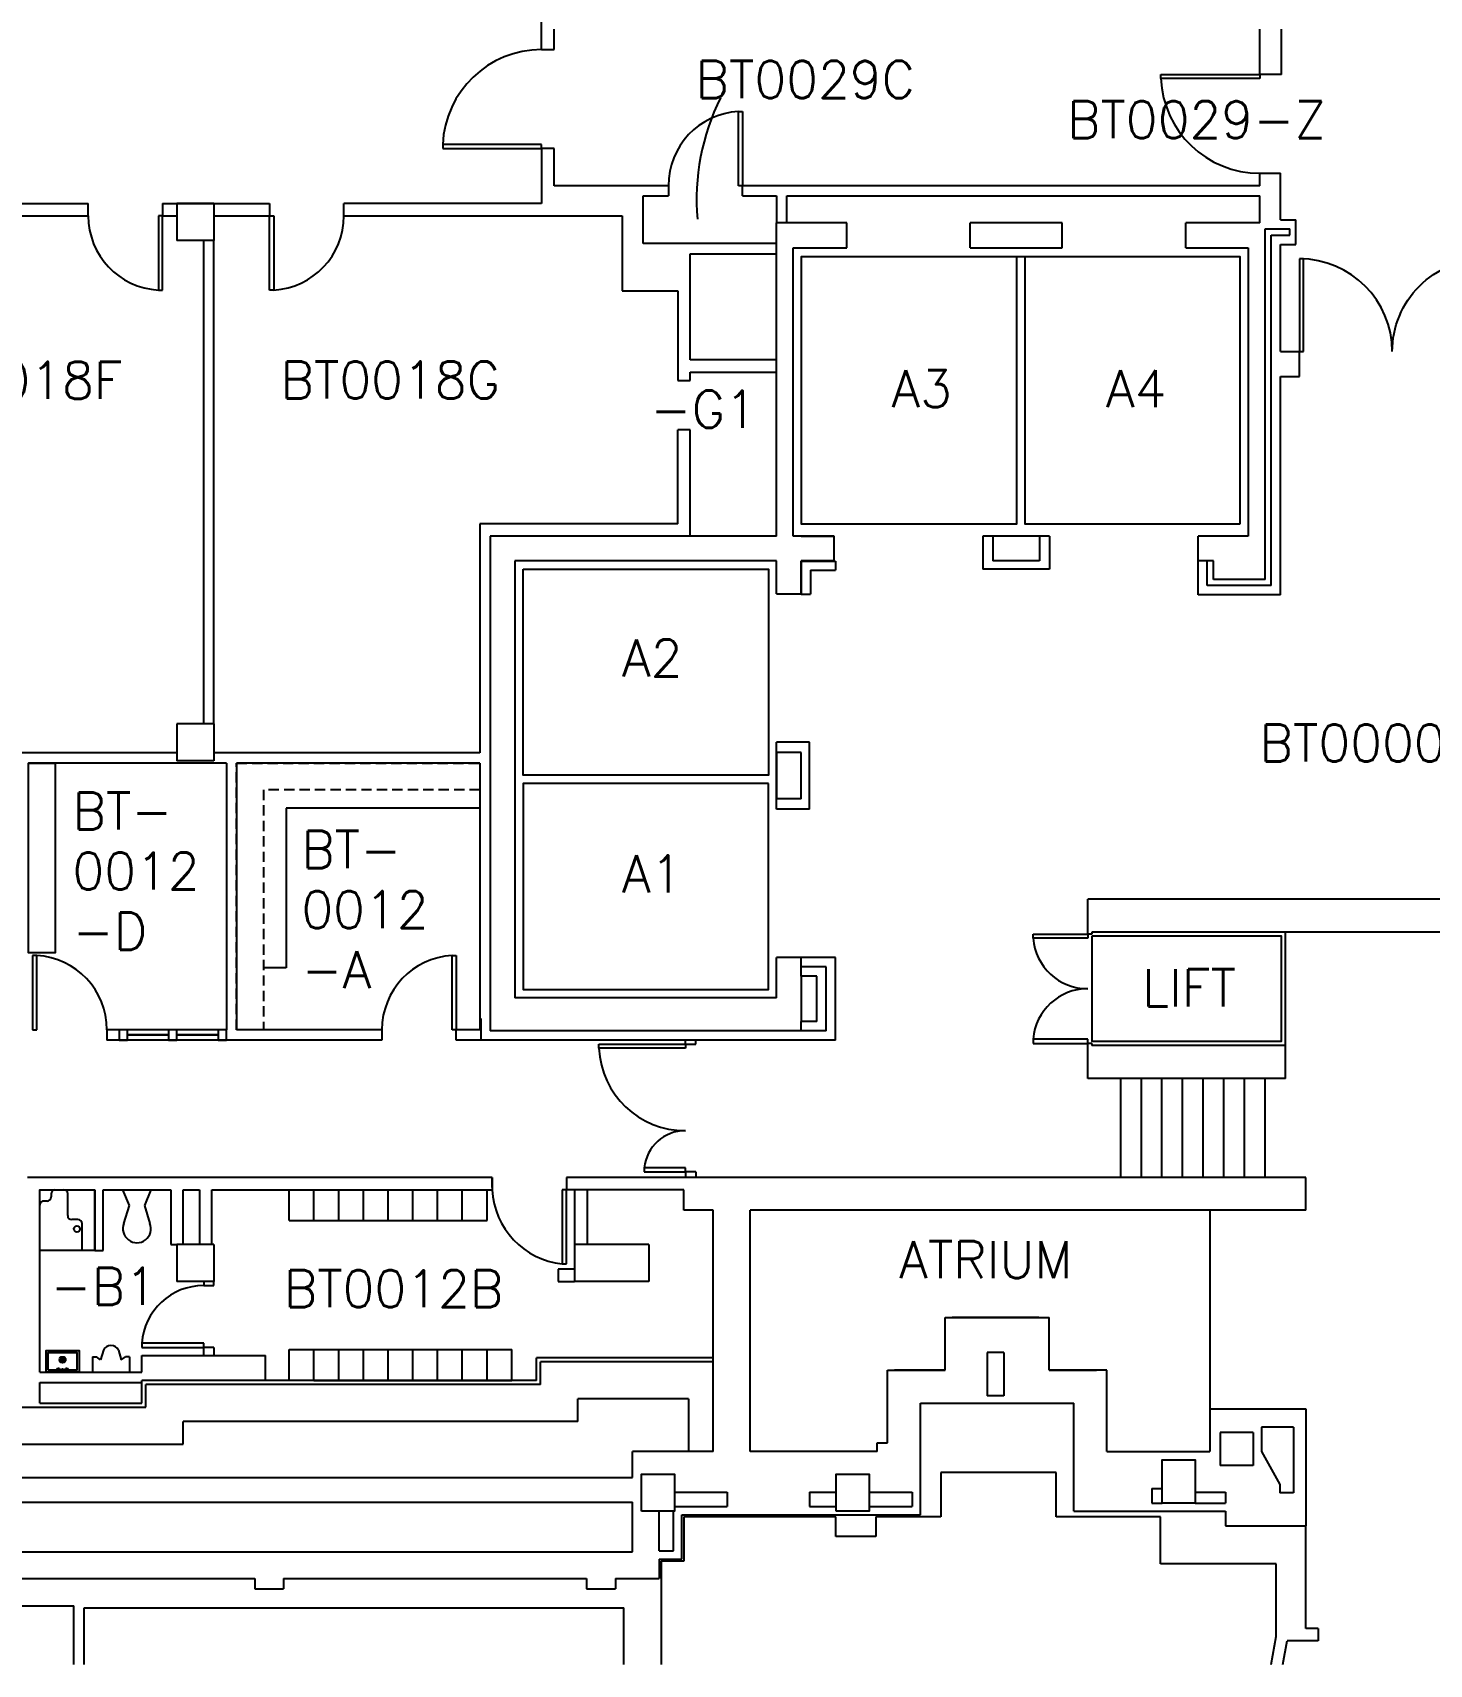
# Model space of a CAD drawing. Extents: x 2736 to 7299, y 18111 to 20264.
# Drawn here: x 4357 to 5035, y 18111 to 18903 of the extents above; entities that cross this region are included whole.
import ezdxf
from ezdxf.enums import TextEntityAlignment as Align

# ---------------------------------------------------------------- set-up
doc = ezdxf.new("R2010")
doc.units = 0
doc.header["$MEASUREMENT"] = 0
doc.linetypes.add('HIDDEN', pattern=[0.375, 0.25, -0.125])
doc.layers.get('0').update_dxf_attribs({"linetype": 'CONTINUOUS'})
for name, color, linetype in [('ARDOOR', 7, 'CONTINUOUS'), ('ARROOMNO', 4, 'CONTINUOUS'), ('ARWALL', 7, 'CONTINUOUS'), ('ARWINDOW', 7, 'CONTINUOUS'), ('COL', 14, 'CONTINUOUS'), ('EQUIP', 30, 'CONTINUOUS'), ('EXWALL', 8, 'CONTINUOUS'), ('MILL', 1, 'CONTINUOUS'), ('MPFIXTURE', 3, 'CONTINUOUS'), ('TXT', 4, 'CONTINUOUS')]:
    doc.layers.add(name, color=color, linetype=linetype)
doc.styles.add('ROMANS', font='romans.shx', dxfattribs={"height": 18})

# ---------------------------------------------------------------- blocks, each defined once
blk = doc.blocks.new('COL2')
for p, q in [((-0.5, -0.5), (-0.5, 0.5)), ((-0.5, 0.5), (0.5, 0.5)), ((0.5, -0.5), (0.5, 0.5)), ((-0.5, -0.5), (0.5, -0.5))]:
    blk.add_line(p, q)
blk = doc.blocks.new('A$C2CCA3169')
at = {"layer": 'ARDOOR'}
for p, q in [((2, 36), (0, 36)), ((0, 36), (0, 0)), ((2, 0), (2, 36)), ((0, 0), (2, 0))]:
    blk.add_line(p, q, dxfattribs=at)
blk.add_arc((0, 0.06), 36, 359.91152, 86.81533, dxfattribs=at)
blk = doc.blocks.new('A$C225741DB')
at = {"layer": 'ARDOOR'}
for p, q in [((34, 0), (34, 36)), ((34, 36), (36, 36)), ((36, 36), (36, 0)), ((36, 0), (34, 0))]:
    blk.add_line(p, q, dxfattribs=at)
blk.add_arc((36, 0.06), 36, 93.18467, 180.08848, dxfattribs=at)
blk = doc.blocks.new('A$C005951EC')
at = {"layer": 'ARDOOR'}
for p, q in [((30, 2), (0, 2)), ((0, 2), (0, 0)), ((0, 0), (30, 0)), ((30, 0), (30, 2))]:
    blk.add_line(p, q, dxfattribs=at)
blk.add_arc((29.93, 0), 30, 89.87254, 176.17759, dxfattribs=at)
blk = doc.blocks.new('A$C497923B3')
at = {"layer": 'ARDOOR'}
for p, q in [((34, 36), (34, 0)), ((36, 36), (34, 36)), ((36, 0), (36, 36)), ((34, 0), (36, 0))]:
    blk.add_line(p, q, dxfattribs=at)
blk.add_arc((37.95, 37.78), 37.99, 182.69153, 264.03532, dxfattribs=at)
blk = doc.blocks.new('A$C56A03294')
at = {"layer": 'ARDOOR', "linetype": 'CONTINUOUS'}
for p, q in [((20, 2), (0, 2)), ((0, 2), (0, 0)), ((20, 0), (20, 2)), ((0, 0), (20, 0))]:
    blk.add_line(p, q, dxfattribs=at)
blk.add_arc((19.9, 0), 20, 89.71287, 174.26155, dxfattribs=at)
blk = doc.blocks.new('A$C580515B8')
at = {"layer": 'ARDOOR', "linetype": 'CONTINUOUS'}
for p, q in [((0, 40), (0, 42)), ((0, 42), (42, 42)), ((42, 40), (0, 40)), ((42, 42), (42, 40))]:
    blk.add_line(p, q, dxfattribs=at)
blk.add_arc((41.95, 42), 42, 182.72937, 270.065, dxfattribs=at)
blk = doc.blocks.new('A$C04BB68CE')
at = {"layer": 'ARDOOR', "linetype": 'CONTINUOUS'}
for p, q in [((0, 24.5), (0, 26.5)), ((0, 26.5), (26.5, 26.5)), ((26.5, 24.5), (0, 24.5)), ((26.5, 26.5), (26.5, 24.5))]:
    blk.add_line(p, q, dxfattribs=at)
blk.add_arc((26.42, 26.5), 26.5, 184.32809, 270.16339, dxfattribs=at)
blk = doc.blocks.new('A$C6CEE4475')
at = {"layer": 'ARDOOR', "linetype": 'CONTINUOUS'}
for p, q in [((0, 2), (0, 0)), ((26.5, 2), (0, 2)), ((0, 0), (26.5, 0)), ((26.5, 0), (26.5, 2))]:
    blk.add_line(p, q, dxfattribs=at)
blk.add_arc((26.42, 0), 26.5, 89.83661, 175.67191, dxfattribs=at)
blk = doc.blocks.new('A$C4A8119CA')
at = {"layer": 'ARDOOR'}
for p, q in [((0, 46), (0, 48)), ((0, 48), (48, 48)), ((48, 48), (48, 46)), ((48, 46), (0, 46))]:
    blk.add_line(p, q, dxfattribs=at)
blk.add_arc((47.96, 48), 48, 182.38799, 270.04976, dxfattribs=at)
blk = doc.blocks.new('A$C0EFB7191')
at = {"layer": 'ARDOOR'}
for p, q in [((34, 0), (34, 36)), ((34, 36), (36, 36)), ((36, 36), (36, 0)), ((36, 0), (34, 0))]:
    blk.add_line(p, q, dxfattribs=at)
blk.add_arc((36, 0.06), 36, 93.18467, 180.08848, dxfattribs=at)
blk = doc.blocks.new('A$C108F4288')
at = {"layer": 'ARDOOR'}
for p, q in [((48, 2), (0, 2)), ((0, 2), (0, 0)), ((48, 0), (48, 2)), ((0, 0), (48, 0))]:
    blk.add_line(p, q, dxfattribs=at)
blk.add_arc((47.96, 0), 48, 89.95024, 177.61201, dxfattribs=at)
blk = doc.blocks.new('A$C16355B17')
at = {"layer": 'ARDOOR'}
for p, q in [((0, 0), (0, 36)), ((0, 36), (2, 36)), ((2, 36), (2, 0)), ((2, 0), (0, 0))]:
    blk.add_line(p, q, dxfattribs=at)
blk.add_arc((0, 35.94), 36, 273.18467, 0.08848, dxfattribs=at)
blk = doc.blocks.new('A$C16A32798')
at = {"layer": 'ARDOOR'}
for p, q in [((34, 36), (34, 0)), ((36, 36), (34, 36)), ((36, 0), (36, 36)), ((34, 0), (36, 0))]:
    blk.add_line(p, q, dxfattribs=at)
blk.add_arc((36, 35.94), 36, 179.91152, 266.81533, dxfattribs=at)

msp = doc.modelspace()

# ---------------------------------------------------------------- linework, layer by layer
at = {"layer": 'ARDOOR'}
for p, q in [((4971.72, 18793.33), (4971.72, 18748.33)), ((4973.72, 18793.33), (4971.72, 18793.33)), ((4973.72, 18748.33), (4973.72, 18793.33)), ((4971.72, 18748.33), (4973.72, 18748.33)), ((4579.97, 18342.71), (4579.97, 18347.71)), ((4615.97, 18347.71), (4615.97, 18347.71))]:
    msp.add_line(p, q, dxfattribs=at)
msp.add_lwpolyline([(5016.72, 18748.33, -0.414214), (5061.72, 18793.33), (5061.72, 18748.33), (5059.72, 18748.33), (5059.72, 18793.33), (5061.72, 18793.33)], format="xyb", dxfattribs=at)
msp.add_arc((4971.72, 18748.33), 45, 360, 90, dxfattribs=at)
at = {"layer": 'ARROOMNO', "linetype": 'CONTINUOUS'}
msp.add_arc((4790, 18822.1), 110.84, 153.57219, 184.93634, dxfattribs=at)
at = {"layer": 'ARWALL'}
for p, q in [((4603.97, 18894.83), (4603.97, 18910.83)), ((4609.97, 18894.83), (4609.97, 18904.83)), ((4952.47, 18882.83), (4952.47, 18904.83)), ((4962.97, 18882.83), (4962.97, 18904.83)), ((4603.97, 18894.83), (4609.97, 18894.83)), ((4962.97, 18882.83), (4952.47, 18882.83)), ((4603.97, 18846.83), (4603.97, 18820.21)), ((4609.97, 18846.83), (4603.97, 18846.83)), ((4609.97, 18828.83), (4609.97, 18846.83)), ((4952.47, 18828.83), (4952.47, 18834.83)), ((4952.47, 18834.83), (4962.47, 18834.83)), ((4962.47, 18812.33), (4962.47, 18834.83)), ((4665.47, 18828.83), (4609.97, 18828.83)), ((4665.47, 18828.83), (4665.47, 18823.83)), ((4952.47, 18828.83), (4701.47, 18828.83)), ((4701.47, 18823.83), (4701.47, 18828.83)), ((4264.47, 18820.21), (4383.97, 18820.21)), ((4383.97, 18814.21), (4383.97, 18820.21)), ((4419.97, 18820.21), (4471.97, 18820.21)), ((4419.97, 18820.21), (4419.97, 18814.21)), ((4471.97, 18820.21), (4471.97, 18814.21)), ((4603.97, 18820.21), (4507.97, 18820.21)), ((4507.97, 18814.21), (4507.97, 18820.21)), ((4653.22, 18823.83), (4665.47, 18823.83)), ((4653.22, 18800.83), (4653.22, 18823.83)), ((4701.47, 18823.83), (4717.97, 18823.83)), ((4717.97, 18823.83), (4717.97, 18810.83)), ((4722.97, 18823.83), (4952.47, 18823.83)), ((4722.97, 18810.83), (4722.97, 18823.83)), ((4952.47, 18810.83), (4952.47, 18823.83)), ((4264.47, 18814.21), (4383.97, 18814.21)), ((4419.97, 18814.21), (4426.97, 18814.21)), ((4444.97, 18814.21), (4471.97, 18814.21)), ((4507.97, 18814.21), (4642.97, 18814.21)), ((4642.97, 18814.21), (4642.97, 18777.83)), ((4717.97, 18800.83), (4653.22, 18800.83)), ((4675.97, 18744.33), (4675.97, 18795.83)), ((4675.97, 18795.83), (4717.97, 18795.83)), ((4642.97, 18777.83), (4669.97, 18777.83)), ((4669.97, 18777.83), (4669.97, 18734.33)), ((4717.97, 18744.33), (4675.97, 18744.33)), ((4669.97, 18734.33), (4675.97, 18734.33)), ((4675.97, 18738.33), (4717.97, 18738.33)), ((4675.97, 18734.33), (4675.97, 18738.33)), ((4669.97, 18664.83), (4669.97, 18710.33)), ((4675.97, 18710.33), (4669.97, 18710.33)), ((4675.97, 18658.83), (4675.97, 18710.33)), ((4669.97, 18664.83), (4573.97, 18664.83)), ((4573.97, 18664.83), (4573.97, 18553.71)), ((4426.97, 18553.71), (4264.47, 18553.71)), ((4450.97, 18548.71), (4354.97, 18548.71)), ((4573.97, 18553.71), (4444.97, 18553.71)), ((4450.97, 18548.71), (4444.97, 18548.71)), ((4450.97, 18548.71), (4450.97, 18419.21)), ((4573.97, 18548.71), (4455.97, 18548.71)), ((4455.97, 18548.71), (4455.97, 18419.33)), ((4573.97, 18548.71), (4573.97, 18419.33)), ((5154.97, 18482.71), (4868.97, 18482.71)), ((4868.97, 18465.71), (4868.97, 18482.71)), ((5152.97, 18466.71), (4870.97, 18466.71)), ((4964.97, 18395.71), (4964.97, 18466.71)), ((4392.97, 18419.21), (4392.97, 18414.33)), ((4526.47, 18414.33), (4392.97, 18414.33)), ((4526.47, 18419.33), (4455.97, 18419.33)), ((4526.47, 18419.33), (4526.47, 18414.33)), ((4573.97, 18419.33), (4562.47, 18419.33)), ((4562.47, 18414.33), (4562.47, 18419.33)), ((4574.47, 18414.33), (4562.47, 18414.33)), ((4868.97, 18395.71), (4868.97, 18412.71)), ((4964.97, 18411.71), (4870.97, 18411.71)), ((4964.97, 18395.71), (4868.97, 18395.71)), ((4579.97, 18347.71), (4354.47, 18347.71)), ((4579.97, 18347.71), (4579.97, 18341.71)), ((4360.47, 18253.21), (4360.47, 18341.71)), ((4360.47, 18341.71), (4387.22, 18341.71)), ((4387.22, 18341.71), (4387.22, 18312.21)), ((4391.22, 18341.71), (4423.97, 18341.71)), ((4391.22, 18312.21), (4391.22, 18341.71)), ((4423.97, 18341.71), (4423.97, 18315.21)), ((4429.97, 18341.71), (4437.97, 18341.71)), ((4429.97, 18315.21), (4429.97, 18341.71)), ((4437.97, 18341.71), (4437.97, 18315.21)), ((4443.97, 18341.71), (4579.97, 18341.71)), ((4443.97, 18315.21), (4443.97, 18341.71)), ((4387.22, 18312.21), (4391.22, 18312.21)), ((4423.97, 18315.21), (4426.97, 18315.21)), ((4611.97, 18303.21), (4611.97, 18297.21)), ((4619.97, 18303.21), (4611.97, 18303.21)), ((4439.97, 18297.21), (4439.97, 18295.21)), ((4439.97, 18295.21), (4444.97, 18295.21)), ((4444.97, 18295.21), (4444.97, 18297.21)), ((4611.97, 18297.21), (4619.97, 18297.21)), ((4444.97, 18265.21), (4439.97, 18265.21)), ((4360.47, 18238.21), (4360.47, 18248.21)), ((4853.7, 18204.52), (4797.7, 18204.52)), ((4797.7, 18204.52), (4797.7, 18182.96)), ((4853.7, 18182.96), (4853.7, 18204.52)), ((4746.7, 18182.96), (4672.97, 18182.96)), ((4672.97, 18182.96), (4672.97, 18161.46)), ((4746.7, 18173.52), (4746.7, 18182.96)), ((4766.2, 18182.96), (4766.2, 18173.52)), ((4797.7, 18182.96), (4766.2, 18182.96)), ((4904.2, 18182.96), (4853.7, 18182.96)), ((4904.2, 18160.27), (4904.2, 18182.96)), ((4974.72, 18128.89), (4974.72, 18178.71)), ((4766.2, 18173.52), (4746.7, 18173.52)), ((4661.95, 18161.46), (4661.95, 18111.43)), ((4672.97, 18161.46), (4661.95, 18161.46)), ((4960.45, 18160.27), (4904.2, 18160.27)), ((4960.45, 18125.02), (4960.45, 18160.27)), ((4251.92, 18139.78), (4376.92, 18139.78)), ((4376.92, 18111.43), (4376.92, 18139.78)), ((4381.92, 18138.78), (4643.92, 18138.78)), ((4381.92, 18111.43), (4381.92, 18138.78)), ((4643.92, 18111.43), (4643.92, 18138.78)), ((4980.72, 18128.89), (4974.72, 18128.89)), ((4980.72, 18128.89), (4980.72, 18122.89)), ((4957.95, 18111.43), (4960.45, 18125.02)), ((4963.54, 18111.43), (4965.65, 18122.89)), ((4980.72, 18122.89), (4965.65, 18122.89))]:
    msp.add_line(p, q, dxfattribs=at)
at = {"layer": 'ARWALL', "linetype": 'CONTINUOUS'}
for p, q in [((4439.97, 18567.71), (4439.97, 18802.21)), ((4444.97, 18567.71), (4444.97, 18802.21)), ((4426.97, 18553.71), (4391.37, 18553.71)), ((4870.97, 18465.71), (4868.97, 18465.71)), ((4870.97, 18466.71), (4870.97, 18465.71)), ((4450.97, 18419.21), (4392.97, 18419.21)), ((4673.74, 18412.33), (4673.74, 18414.33)), ((4678.74, 18412.33), (4678.74, 18414.33)), ((4673.74, 18412.33), (4678.74, 18412.33)), ((4870.97, 18412.71), (4868.97, 18412.71)), ((4870.97, 18412.71), (4870.97, 18411.71)), ((4673.74, 18350.33), (4673.74, 18347.71)), ((4678.74, 18350.33), (4673.74, 18350.33)), ((4678.74, 18350.33), (4678.74, 18347.71)), ((4439.97, 18261.21), (4439.97, 18265.21)), ((4444.97, 18265.21), (4444.97, 18261.21)), ((4409.97, 18261.21), (4469.97, 18261.21)), ((4409.97, 18253.21), (4409.97, 18261.21)), ((4469.97, 18249.21), (4469.97, 18261.21)), ((4360.47, 18253.21), (4409.97, 18253.21)), ((4360.47, 18248.21), (4409.97, 18248.21))]:
    msp.add_line(p, q, dxfattribs=at)
at = {"layer": 'ARWINDOW', "linetype": 'CONTINUOUS'}
for p, q in [((4422.97, 18416.89), (4402.97, 18416.89)), ((4422.97, 18416.64), (4402.97, 18416.64)), ((4422.97, 18414.33), (4402.97, 18414.33)), ((4446.97, 18416.89), (4426.97, 18416.89)), ((4446.97, 18416.64), (4426.97, 18416.64)), ((4446.97, 18414.33), (4426.97, 18414.33))]:
    msp.add_line(p, q, dxfattribs=at)
for points in [[(4402.97, 18419.21), (4398.97, 18419.21), (4398.97, 18414.33), (4402.97, 18414.33)], [(4402.97, 18419.21), (4398.97, 18419.21), (4398.97, 18414.33), (4402.97, 18414.33)], [(4426.97, 18419.21), (4422.97, 18419.21), (4422.97, 18414.33), (4426.97, 18414.33)], [(4426.97, 18419.21), (4422.97, 18419.21), (4422.97, 18414.33), (4426.97, 18414.33)], [(4450.97, 18419.21), (4446.97, 18419.21), (4446.97, 18414.33), (4450.97, 18414.33)]]:
    msp.add_lwpolyline(points, close=True, dxfattribs=at)
at = {"layer": 'COL'}
for p, q in [((4444.97, 18567.71), (4426.97, 18567.71)), ((4426.97, 18567.71), (4426.97, 18549.71)), ((4444.97, 18567.71), (4444.97, 18549.71)), ((4444.97, 18549.71), (4426.97, 18549.71))]:
    msp.add_line(p, q, dxfattribs=at)
for points in [[(4905.04, 18189.71), (4905.04, 18210.71), (4921.04, 18210.71), (4921.04, 18189.71)], [(4652.47, 18185.71), (4652.47, 18203.71), (4668.47, 18203.71), (4668.47, 18185.71)], [(4746.85, 18185.71), (4746.85, 18203.71), (4762.85, 18203.71), (4762.85, 18185.71)]]:
    msp.add_lwpolyline(points, close=True, dxfattribs=at)
at = {"layer": 'EQUIP', "linetype": 'CONTINUOUS'}
msp.add_lwpolyline([(4870.97, 18464.71), (4870.97, 18413.71), (4962.97, 18413.71), (4962.97, 18464.71), (4870.97, 18464.71)], dxfattribs=at)
at = {"layer": 'EXWALL'}
for p, q in [((4751.97, 18810.83), (4717.97, 18810.83)), ((4717.97, 18658.83), (4717.97, 18810.83)), ((4751.97, 18798.71), (4751.97, 18810.83)), ((4856.47, 18810.83), (4811.97, 18810.83)), ((4811.97, 18798.71), (4811.97, 18810.83)), ((4856.47, 18798.71), (4856.47, 18810.83)), ((4916.47, 18798.71), (4916.47, 18810.83)), ((4952.47, 18810.83), (4916.47, 18810.83)), ((4962.47, 18812.33), (4969.97, 18812.33)), ((4969.97, 18800.33), (4969.97, 18812.33)), ((4954.97, 18637.83), (4954.97, 18807.83)), ((4954.97, 18807.83), (4966.97, 18807.83)), ((4957.97, 18634.83), (4957.97, 18804.83)), ((4957.97, 18804.83), (4966.97, 18804.83)), ((4966.97, 18804.83), (4966.97, 18807.83)), ((4725.97, 18658.83), (4725.97, 18798.71)), ((4751.97, 18794.33), (4729.97, 18794.33)), ((4856.47, 18794.33), (4811.97, 18794.33)), ((4942.97, 18794.33), (4916.47, 18794.33)), ((4946.72, 18798.71), (4946.72, 18658.83)), ((4962.47, 18748.33), (4962.47, 18800.33)), ((4962.47, 18800.33), (4969.97, 18800.33)), ((4962.47, 18748.33), (4971.72, 18748.33)), ((4971.72, 18736.33), (4971.72, 18748.33)), ((4962.47, 18630.33), (4962.47, 18736.33)), ((4962.47, 18736.33), (4971.72, 18736.33)), ((4717.97, 18658.83), (4578.97, 18658.83)), ((4578.97, 18658.83), (4578.97, 18418.83)), ((4745.97, 18658.83), (4725.97, 18658.83)), ((4745.97, 18658.83), (4729.97, 18658.83)), ((4745.97, 18646.83), (4745.97, 18658.83)), ((4850.47, 18658.83), (4817.97, 18658.83)), ((4817.97, 18658.83), (4817.97, 18642.83)), ((4822.97, 18658.83), (4822.97, 18646.83)), ((4845.47, 18658.83), (4845.47, 18646.83)), ((4850.47, 18658.83), (4850.47, 18642.83)), ((4946.72, 18658.83), (4922.47, 18658.83)), ((4942.97, 18658.83), (4922.47, 18658.83)), ((4942.97, 18658.83), (4922.47, 18658.83)), ((4922.47, 18646.83), (4922.47, 18658.83)), ((4717.97, 18646.83), (4590.97, 18646.83)), ((4717.97, 18646.83), (4590.97, 18646.83)), ((4590.97, 18646.83), (4590.97, 18434.83)), ((4590.97, 18646.83), (4590.97, 18434.83)), ((4717.97, 18630.83), (4717.97, 18646.83)), ((4717.97, 18630.83), (4717.97, 18646.83)), ((4745.97, 18646.83), (4729.97, 18646.83)), ((4729.97, 18630.83), (4729.97, 18646.83)), ((4729.97, 18646.72), (4729.97, 18630.72)), ((4746.47, 18646.72), (4746.47, 18642.22)), ((4845.47, 18646.83), (4822.97, 18646.83)), ((4922.47, 18630.33), (4922.47, 18646.83)), ((4926.97, 18646.83), (4922.47, 18646.83)), ((4926.97, 18634.83), (4926.97, 18646.83)), ((4929.97, 18646.83), (4926.97, 18646.83)), ((4929.97, 18637.83), (4929.97, 18646.83)), ((4734.47, 18642.22), (4734.47, 18630.72)), ((4850.47, 18642.83), (4817.97, 18642.83)), ((4954.97, 18637.83), (4929.97, 18637.83)), ((4717.97, 18630.83), (4729.97, 18630.83)), ((4962.47, 18630.33), (4922.47, 18630.33)), ((4957.97, 18634.83), (4926.97, 18634.83)), ((4717.97, 18526.33), (4717.97, 18558.83)), ((4733.97, 18558.83), (4717.97, 18558.83)), ((4733.97, 18526.33), (4733.97, 18558.83)), ((4717.97, 18553.83), (4717.97, 18531.33)), ((4729.97, 18553.83), (4717.97, 18553.83)), ((4729.97, 18531.33), (4729.97, 18553.83)), ((4729.97, 18531.33), (4717.97, 18531.33)), ((4733.97, 18526.33), (4717.97, 18526.33)), ((4717.97, 18434.83), (4717.97, 18454.33)), ((4717.97, 18434.83), (4717.97, 18454.33)), ((4729.97, 18454.33), (4717.97, 18454.33)), ((4746.47, 18454.33), (4729.97, 18454.33)), ((4729.97, 18445.33), (4729.97, 18454.33)), ((4746.47, 18414.33), (4746.47, 18454.33)), ((4741.97, 18449.83), (4729.97, 18449.83)), ((4741.97, 18418.83), (4741.97, 18449.83)), ((4737.47, 18445.33), (4729.97, 18445.33)), ((4737.47, 18423.33), (4737.47, 18445.33)), ((4717.97, 18434.83), (4590.97, 18434.83)), ((4717.97, 18434.83), (4590.97, 18434.83)), ((4574.47, 18424.83), (4574.47, 18414.33)), ((4737.47, 18423.33), (4729.97, 18423.33)), ((4729.97, 18418.83), (4729.97, 18423.33)), ((4746.47, 18414.33), (4574.47, 18414.33)), ((4741.97, 18418.83), (4578.97, 18418.83)), ((4884.97, 18347.71), (4884.97, 18395.71)), ((4894.97, 18347.71), (4894.97, 18395.71)), ((4904.97, 18347.71), (4904.97, 18395.71)), ((4914.97, 18347.71), (4914.97, 18395.71)), ((4924.97, 18347.71), (4924.97, 18395.71)), ((4934.97, 18347.71), (4934.97, 18395.71)), ((4944.97, 18347.71), (4944.97, 18395.71)), ((4954.97, 18347.71), (4954.97, 18395.71)), ((4974.72, 18347.71), (4615.97, 18347.71)), ((4615.97, 18347.71), (4615.97, 18341.71)), ((4974.72, 18331.71), (4974.72, 18347.71)), ((4672.97, 18341.71), (4615.97, 18341.71)), ((4619.97, 18341.71), (4619.97, 18304.21)), ((4625.97, 18341.71), (4625.97, 18315.21)), ((4672.97, 18331.71), (4672.97, 18341.71)), ((4687.22, 18331.71), (4672.97, 18331.71)), ((4687.22, 18214.71), (4687.22, 18331.71)), ((4974.72, 18331.71), (4705.22, 18331.71)), ((4705.22, 18214.71), (4705.22, 18331.71)), ((4928.22, 18331.71), (4928.22, 18235.46)), ((4799.72, 18279.71), (4850.22, 18279.71)), ((4799.72, 18254.21), (4799.72, 18279.71)), ((4845.22, 18279.71), (4803.22, 18279.71)), ((4850.22, 18254.21), (4850.22, 18279.71)), ((4687.22, 18260.21), (4601.47, 18260.21)), ((4601.47, 18249.21), (4601.47, 18260.21)), ((4687.22, 18258.21), (4603.47, 18258.21)), ((4603.47, 18247.21), (4603.47, 18258.21)), ((4820.22, 18262.71), (4820.22, 18241.71)), ((4828.22, 18262.71), (4820.22, 18262.71)), ((4828.22, 18262.71), (4828.22, 18241.71)), ((4601.47, 18249.21), (4409.97, 18249.21)), ((4409.97, 18238.21), (4409.97, 18249.21)), ((4771.72, 18254.21), (4799.72, 18254.21)), ((4771.72, 18218.96), (4771.72, 18254.21)), ((4799.72, 18254.21), (4775.22, 18254.21)), ((4850.22, 18254.21), (4873.22, 18254.21)), ((4878.22, 18254.21), (4850.22, 18254.21)), ((4878.22, 18214.71), (4878.22, 18254.21)), ((4603.47, 18247.21), (4411.97, 18247.21)), ((4411.97, 18236.21), (4411.97, 18247.21)), ((4675.22, 18240.21), (4621.47, 18240.21)), ((4621.47, 18229.21), (4621.47, 18240.21)), ((4675.22, 18240.21), (4675.22, 18214.71)), ((4828.22, 18241.71), (4820.22, 18241.71)), ((4207.47, 18236.21), (4411.97, 18236.21)), ((4360.47, 18238.21), (4409.97, 18238.21)), ((4787.72, 18238.21), (4862.22, 18238.21)), ((4787.72, 18183.96), (4787.72, 18238.21)), ((4787.72, 18183.96), (4787.72, 18238.21)), ((4862.22, 18185.71), (4862.22, 18238.21)), ((4928.22, 18235.46), (4974.72, 18235.46)), ((4928.22, 18235.46), (4928.22, 18214.71)), ((4974.72, 18235.46), (4974.72, 18178.71)), ((4621.47, 18229.21), (4429.97, 18229.21)), ((4429.97, 18218.21), (4429.97, 18229.21)), ((4968.72, 18226.46), (4953.22, 18226.46)), ((4953.22, 18226.46), (4953.22, 18214.71)), ((4968.72, 18226.46), (4968.72, 18194.71)), ((3572.22, 18218.21), (4429.97, 18218.21)), ((4766.72, 18218.96), (4771.72, 18218.96)), ((4766.72, 18214.71), (4766.72, 18218.96)), ((4687.22, 18214.71), (4647.97, 18214.71)), ((4647.97, 18202.08), (4647.97, 18214.71)), ((4766.72, 18214.71), (4705.22, 18214.71)), ((4878.22, 18214.71), (4928.22, 18214.71)), ((4953.22, 18214.71), (4962.22, 18198.71)), ((3572.22, 18202.08), (4647.97, 18202.08)), ((4647.97, 18202.08), (4647.97, 18207.96)), ((4668.47, 18194.96), (4693.97, 18194.96)), ((4693.97, 18194.96), (4693.97, 18187.96)), ((4733.97, 18194.96), (4746.85, 18194.96)), ((4733.97, 18194.96), (4733.97, 18187.96)), ((4762.85, 18194.96), (4783.72, 18194.96)), ((4783.72, 18194.96), (4783.72, 18187.96)), ((4783.72, 18194.96), (4783.72, 18187.96)), ((4899.97, 18196.71), (4905.04, 18196.71)), ((4899.97, 18196.71), (4899.97, 18189.71)), ((4921.22, 18194.96), (4935.72, 18194.96)), ((4962.22, 18198.71), (4962.22, 18194.71)), ((4968.72, 18194.71), (4962.22, 18194.71)), ((3571.72, 18190.08), (4647.97, 18190.08)), ((4647.97, 18166.08), (4647.97, 18190.08)), ((4660.97, 18166.46), (4660.97, 18185.71)), ((4660.97, 18166.46), (4660.97, 18185.71)), ((4667.97, 18166.46), (4667.97, 18185.71)), ((4667.97, 18166.46), (4667.97, 18185.71)), ((4668.47, 18187.96), (4693.97, 18187.96)), ((4733.97, 18187.96), (4746.85, 18187.96)), ((4762.85, 18187.96), (4783.72, 18187.96)), ((4862.22, 18185.71), (4935.72, 18185.71)), ((4899.97, 18189.71), (4905.04, 18189.71)), ((4921.04, 18189.71), (4935.72, 18189.71)), ((4935.72, 18185.71), (4935.72, 18178.71)), ((4671.97, 18162.46), (4671.97, 18183.96)), ((4671.97, 18162.46), (4671.97, 18183.96)), ((4671.97, 18183.96), (4697.97, 18183.96)), ((4697.97, 18183.96), (4729.97, 18183.96)), ((4697.97, 18183.96), (4729.97, 18183.96)), ((4729.97, 18183.96), (4787.72, 18183.96)), ((3561.72, 18166.08), (4647.97, 18166.08)), ((4660.97, 18166.46), (4667.97, 18166.46)), ((4660.97, 18166.46), (4667.97, 18166.46)), ((4660.97, 18162.46), (4671.97, 18162.46)), ((4660.97, 18162.46), (4660.97, 18153.08)), ((4660.97, 18162.46), (4671.97, 18162.46)), ((4242.72, 18153.08), (4464.72, 18153.08)), ((4464.72, 18153.08), (4464.72, 18148.08)), ((4478.72, 18153.08), (4625.72, 18153.08)), ((4478.72, 18153.08), (4478.72, 18148.08)), ((4625.72, 18153.08), (4625.72, 18148.08)), ((4639.72, 18153.08), (4660.97, 18153.08)), ((4639.72, 18153.08), (4639.72, 18148.08)), ((4464.72, 18148.08), (4478.72, 18148.08)), ((4625.72, 18148.08), (4639.72, 18148.08))]:
    msp.add_line(p, q, dxfattribs=at)
at = {"layer": 'EXWALL', "linetype": 'CONTINUOUS'}
for p, q in [((4725.97, 18798.71), (4751.97, 18798.71)), ((4811.97, 18798.71), (4856.47, 18798.71)), ((4916.47, 18798.71), (4946.72, 18798.71)), ((4729.97, 18658.83), (4745.97, 18658.83)), ((4729.97, 18646.72), (4746.47, 18646.72)), ((4734.47, 18642.22), (4746.47, 18642.22)), ((4729.97, 18630.72), (4734.47, 18630.72)), ((4729.97, 18445.33), (4729.97, 18423.33)), ((4935.72, 18194.96), (4935.72, 18189.71)), ((4935.72, 18178.71), (4974.72, 18178.71))]:
    msp.add_line(p, q, dxfattribs=at)
at = {"layer": 'EXWALL'}
for points in [[(4834.47, 18794.33), (4729.97, 18794.33), (4729.97, 18664.83), (4834.47, 18664.83)], [(4942.97, 18664.83), (4942.97, 18794.33), (4838.47, 18794.33), (4838.47, 18664.83)], [(4594.97, 18642.83), (4713.97, 18642.83), (4713.97, 18542.83), (4594.97, 18542.83)], [(4713.97, 18538.83), (4594.97, 18538.83), (4594.97, 18438.83), (4713.97, 18438.83)]]:
    msp.add_lwpolyline(points, close=True, dxfattribs=at)
at = {"layer": 'MILL'}
for p, q in [((4573.97, 18526.83), (4479.97, 18526.83)), ((4479.97, 18526.83), (4479.97, 18449.33)), ((4479.97, 18449.33), (4468.97, 18449.33)), ((4481.47, 18341.71), (4577.47, 18341.71)), ((4481.47, 18326.71), (4481.47, 18341.71)), ((4493.47, 18326.71), (4493.47, 18341.71)), ((4505.47, 18326.71), (4505.47, 18341.71)), ((4517.47, 18326.71), (4517.47, 18341.71)), ((4529.47, 18326.71), (4529.47, 18341.71)), ((4541.47, 18326.71), (4541.47, 18341.71)), ((4553.47, 18326.71), (4553.47, 18341.71)), ((4565.47, 18326.71), (4565.47, 18341.71)), ((4577.47, 18326.71), (4577.47, 18341.71)), ((4481.47, 18326.71), (4577.47, 18326.71)), ((4481.47, 18264.21), (4493.47, 18264.21)), ((4481.47, 18249.21), (4481.47, 18264.21)), ((4481.47, 18249.21), (4481.47, 18264.21)), ((4493.47, 18264.21), (4589.47, 18264.21)), ((4493.47, 18249.21), (4493.47, 18264.21)), ((4505.47, 18249.21), (4505.47, 18264.21)), ((4517.47, 18249.21), (4517.47, 18264.21)), ((4529.47, 18249.21), (4529.47, 18264.21)), ((4541.47, 18249.21), (4541.47, 18264.21)), ((4553.47, 18249.21), (4553.47, 18264.21)), ((4565.47, 18249.21), (4565.47, 18264.21)), ((4577.47, 18249.21), (4577.47, 18264.21)), ((4589.47, 18249.21), (4589.47, 18264.21)), ((4493.47, 18249.21), (4481.47, 18249.21)), ((4493.47, 18249.21), (4589.47, 18249.21))]:
    msp.add_line(p, q, dxfattribs=at)
msp.add_lwpolyline([(4366.47, 18456.71), (4354.97, 18456.71), (4354.97, 18548.71), (4367.97, 18548.71), (4367.97, 18456.71), (4366.47, 18456.71)], dxfattribs=at)
at = {"layer": 'MILL', "linetype": 'HIDDEN', "ltscale": 20}
msp.add_lwpolyline([(4573.97, 18548.71), (4573.97, 18535.71), (4468.97, 18535.71), (4468.97, 18419.33), (4455.97, 18419.33), (4455.97, 18548.71), (4573.97, 18548.71)], dxfattribs=at)
at = {"layer": 'MPFIXTURE', "linetype": 'CONTINUOUS'}
for p, q in [((4363.97, 18336.21), (4362.24, 18336.21)), ((4365.97, 18339.94), (4365.97, 18338.21)), ((4373.97, 18329.21), (4373.97, 18339.7)), ((4403.94, 18334.07), (4400.76, 18341.71)), ((4414.36, 18341.71), (4411.25, 18334.06)), ((4378.97, 18327.21), (4375.97, 18327.21)), ((4401.29, 18325.37), (4403.94, 18334.07)), ((4411.25, 18334.06), (4413.9, 18325.37)), ((4380.97, 18312.21), (4380.97, 18325.21)), ((4391.28, 18263.8), (4389.97, 18259.21)), ((4398.65, 18263.8), (4399.97, 18259.21)), ((4385.97, 18260.71), (4387.97, 18260.71)), ((4385.97, 18260.71), (4385.97, 18253.21)), ((4389.97, 18259.21), (4387.97, 18260.71)), ((4399.97, 18259.21), (4401.97, 18260.71)), ((4403.97, 18260.71), (4401.97, 18260.71))]:
    msp.add_line(p, q, dxfattribs=at)
at = {"layer": 'MPFIXTURE'}
for p, q in [((4387.22, 18312.21), (4387.22, 18341.71)), ((4387.22, 18312.21), (4360.47, 18312.21)), ((4370.47, 18259.21), (4372.47, 18259.21)), ((4371.47, 18258.21), (4371.47, 18260.21)), ((4403.97, 18260.71), (4403.97, 18253.21))]:
    msp.add_line(p, q, dxfattribs=at)
msp.add_lwpolyline([(4360.47, 18312.21), (4360.47, 18312.21), (4360.47, 18341.71), (4387.22, 18341.71)], dxfattribs=at)
for points in [[(4363.47, 18253.21), (4363.47, 18263.71), (4379.47, 18263.71), (4379.47, 18253.21)], [(4364.47, 18254.21), (4364.47, 18262.71), (4378.47, 18262.71), (4378.47, 18254.21)]]:
    msp.add_lwpolyline(points, close=True, dxfattribs=at)
at = {"layer": 'MPFIXTURE', "linetype": 'CONTINUOUS'}
for centre, radius in [((4378.43, 18322.68), 1.5), ((4369.47, 18254.36), 0.75), ((4371.47, 18254.36), 0.5), ((4373.47, 18254.36), 0.75)]:
    msp.add_circle(centre, radius, dxfattribs=at)
at = {"layer": 'MPFIXTURE'}
for radius in [1.5, 1]:
    msp.add_circle((4371.47, 18259.21), radius, dxfattribs=at)
at = {"layer": 'MPFIXTURE', "linetype": 'CONTINUOUS'}
for centre, radius, start, end in [((4362.47, 18334.22), 2, 88.04669, 180), ((4363.97, 18338.21), 2, 270, 0), ((4367.96, 18339.73), 2, 97.65789, 185.12764), ((4371.97, 18339.71), 2, 0, 90), ((4375.97, 18329.21), 2, 180, 270), ((4378.97, 18325.21), 2, 0, 90), ((4407.59, 18322.78), 6.81, 157.68692, 22.31132), ((4394.97, 18262.18), 4.03, 23.68589, 156.31218)]:
    msp.add_arc(centre, radius, start, end, dxfattribs=at)

# ---------------------------------------------------------------- block references
at = {"layer": 'ARDOOR'}
for name, p in [('A$C108F4288', (4555.97, 18846.83)), ('A$C4A8119CA', (4904.47, 18834.83)), ('A$C0EFB7191', (4665.47, 18828.83)), ('A$C16A32798', (4383.97, 18778.21)), ('A$C16355B17', (4471.97, 18778.21)), ('A$C04BB68CE', (4842.48, 18439.21)), ('A$C2CCA3169', (4356.97, 18419.33)), ('A$C225741DB', (4526.47, 18419.33)), ('A$C6CEE4475', (4842.47, 18412.71)), ('A$C580515B8', (4631.74, 18370.33)), ('A$C56A03294', (4653.74, 18350.33)), ('A$C497923B3', (4579.97, 18305.71)), ('A$C005951EC', (4409.97, 18265.21))]:
    msp.add_blockref(name, p, dxfattribs=at)
at = {"layer": 'COL', "rotation": 180}
for p, xscale, yscale, zscale in [((4435.97, 18811.21), 18, 18, 18), ((4435.97, 18306.21), 18, 18, 18), ((4637.97, 18306.21), 36, 18, 36), ((4941.22, 18215.96), 16, 16, 16)]:
    msp.add_blockref('COL2', p, dxfattribs=dict(at, xscale=xscale, yscale=yscale, zscale=zscale))

# ---------------------------------------------------------------- texts
at = {"layer": 'ARROOMNO', "style": 'ROMANS'}
for s, p in [('BT0029C', (4731.91, 18871.36)), ('BT0029-Z', (4921.77, 18851.9)), ('BT0018F', (4348.47, 18725.37)), ('BT0018G', (4530.52, 18725.58)), ('BT0000-Z', (5015.23, 18549.41)), ('-B1', (4391.39, 18285.83)), ('BT0012B', (4532.08, 18284.66))]:
    msp.add_text(s, height=18, dxfattribs=at).set_placement(p, align=Align.CENTER)
for s, p in [('A3', (4773.77, 18721.37)), ('A4', (4877.84, 18721.37)), ('A2', (4642.98, 18590.67)), ('BT-', (4376.3, 18516.45)), ('BT-', (4487.36, 18497.77)), ('0012', (4376.3, 18487.31)), ('A1', (4642.98, 18485.96)), ('0012', (4487.36, 18468.62)), ('-D', (4376.3, 18458.17)), ('-A', (4487.36, 18439.48))]:
    msp.add_text(s, height=18, dxfattribs=at).set_placement(p)
msp.add_text('-G1', height=18, dxfattribs=at).set_placement((4708.36, 18711.38), align=Align.RIGHT)
at = {"layer": 'TXT', "style": 'ROMANS'}
for s, p in [('LIFT', (4918.12, 18430.68)), ('ATRIUM', (4819.52, 18298.78))]:
    msp.add_text(s, height=18, dxfattribs=at).set_placement(p, align=Align.CENTER)

doc.saveas('drawing.dxf')
